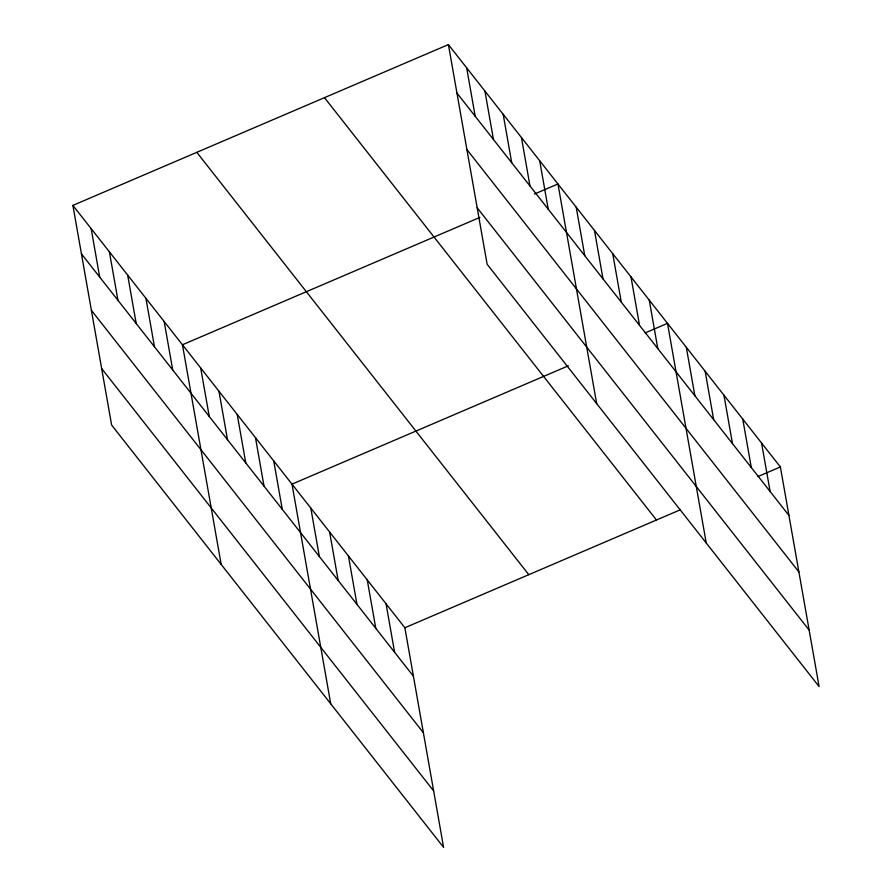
<?xml version="1.0" encoding="UTF-8"?>
<svg xmlns="http://www.w3.org/2000/svg" width="892" height="892" viewBox="0 0 892 892"><rect width="100%" height="100%" fill="white"/><g stroke="black" fill="none" stroke-linecap="round" stroke-linejoin="round"><path stroke-width="1.34" d="M72.888 205.394L404.868 627.745L443.603 847.4L111.623 425.049L72.888 205.394L448.397 44.6L780.377 466.951L819.112 686.606L487.132 264.255L448.397 44.6M479.885 217.403L182.447 344.769L221.171 564.424M534.408 194.055L557.957 183.975L596.681 403.63M568.371 365.809L291.996 484.144L330.731 703.799M645.206 332.906L667.506 323.35L706.241 543.005M404.868 627.745L680.005 509.934M758.077 476.506L780.377 466.951M456.949 93.069L788.929 515.42M466.906 149.555L798.886 571.917M477.175 207.758L809.156 630.12M324.476 97.663L656.467 520.014M196.809 152.331L528.789 574.682M81.44 253.863L413.42 676.214M91.397 310.349L423.377 732.711M101.655 368.552L433.635 790.914M761.567 443.023L770.119 491.492M742.757 419.084L751.298 467.553M723.947 395.156L732.488 443.625M705.137 371.217L713.678 419.686M686.316 347.289L694.868 395.758M649.253 300.125L657.794 348.594M630.99 276.899L639.531 325.368M612.726 253.662L621.278 302.132M594.473 230.437L603.014 278.906M576.21 207.212L584.762 255.681M539.693 160.75L548.245 209.219M521.441 137.513L529.982 185.982M503.177 114.287L511.718 162.757M484.913 91.062L493.466 139.531M466.661 67.825L475.202 116.294M386.058 603.817L394.598 652.286M367.248 579.878L375.788 628.347M348.438 555.95L356.978 604.419M329.616 532.011L338.168 580.48M310.806 508.083L319.358 556.552M273.733 460.919L282.285 509.388M255.48 437.682L264.021 486.151M237.216 414.457L245.768 462.926M218.964 391.231L227.505 439.7M200.7 367.995L209.252 416.464M164.184 321.544L172.725 370.013M145.92 298.307L154.472 346.776M127.668 275.082L136.208 323.551M109.404 251.845L117.956 300.314M91.151 228.62L99.692 277.089"/></g></svg>
